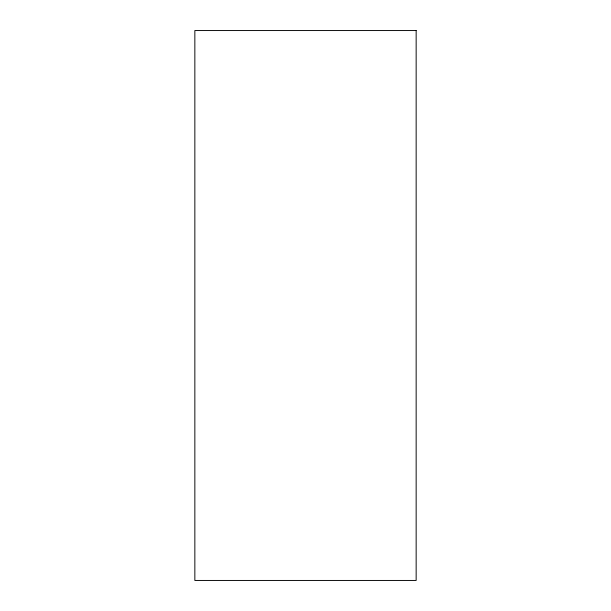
<?xml version="1.0" encoding="UTF-8"?>
<svg xmlns="http://www.w3.org/2000/svg" width="611" height="611" viewBox="0 0 611 611"><rect width="100%" height="100%" fill="white"/><g stroke="black" fill="none" stroke-linecap="round" stroke-linejoin="round"><path stroke-width="0.92" d="M416.152 30.55L194.848 30.55L194.848 580.45L416.152 580.45L416.152 30.55"/></g></svg>
